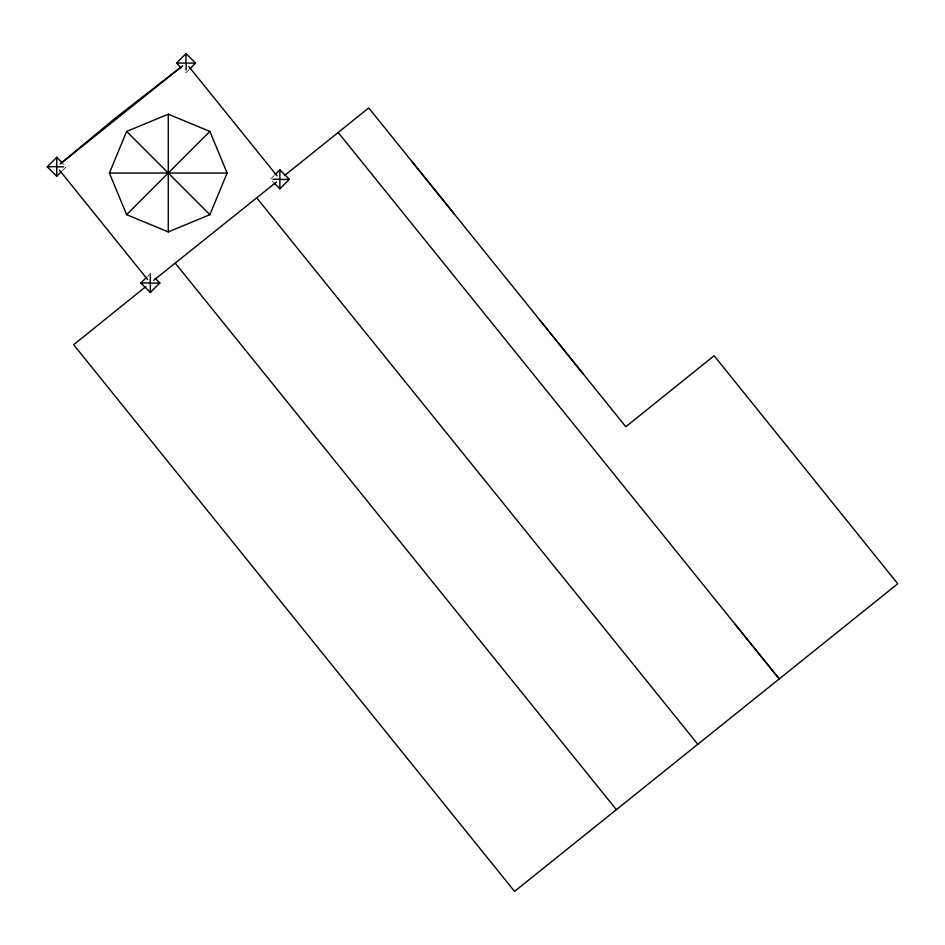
<?xml version="1.0" encoding="UTF-8"?>
<svg xmlns="http://www.w3.org/2000/svg" width="945" height="945" viewBox="0 0 945 945"><rect width="100%" height="100%" fill="white"/><g stroke="black" fill="none" stroke-linecap="round" stroke-linejoin="round"><path stroke-width="0.71" stroke-dasharray="4.72 3.54" d="M62.441 170.584L66.244 166.781L63.386 163.934M188.905 69.753L186.059 72.6L183.2 69.753M147.503 276.353L150.361 273.495L153.208 276.353M274.168 175.522L270.364 179.314L273.211 182.161"/><path stroke-width="1.42" d="M167.678 173.053C168.942 171.128 168.954 174.967 167.678 173.053L109.396 173.053L126.642 214.669L168.269 231.915L209.885 214.669L227.131 173.053L209.885 131.426L168.269 114.18L126.642 131.426L109.396 173.053M61.496 171.529L56.747 176.278L56.747 166.982L63.575 166.781M186.059 69.942L186.248 63.102L195.544 63.102L189.85 68.796M146.558 277.298L140.864 282.992L150.172 282.992L150.361 274.83M273.022 179.314L279.862 179.125L279.862 169.828L275.113 174.565M56.747 176.278L47.25 166.781L56.747 157.283L62.441 162.989M181.31 67.851L176.561 63.102L186.059 53.605L195.544 63.102M176.561 63.102L185.87 63.102L186.059 53.605M126.642 214.669L167.844 173.467M168.683 172.628L209.885 131.426M140.864 282.992L150.361 292.489L159.847 282.992L155.098 278.243M274.168 183.117L279.862 188.811L289.359 179.314L279.862 169.828M47.25 166.781L56.747 166.592L56.747 157.283M150.361 292.489L150.361 283.181L159.847 282.992M279.862 188.811L279.862 179.503L289.359 179.314M61.13 163.142L115.987 117.605L181.464 66.682M145.849 286.618L73.639 344.712L514.553 891.395L897.75 583.774L714.125 355.722L625.826 426.738L368.727 107.919L284.433 175.64M60.149 164.052L182.645 65.831M153.763 280.263L276.448 182.042M168.86 173.053L227.131 173.053M126.642 131.426L167.844 172.628M168.683 173.467L209.885 214.669M338.156 132.465L779.235 678.912L735.127 624.279M188.811 66.528L277.098 175.9M256.733 197.836L697.823 744.282M175.215 263.1L616.376 809.641M411.583 161.052L454.415 214.196M540.138 320.461L582.97 373.606M59.5 170.195L147.609 279.578M168.269 114.18L168.269 172.451M168.269 173.632L168.269 231.915"/></g></svg>
